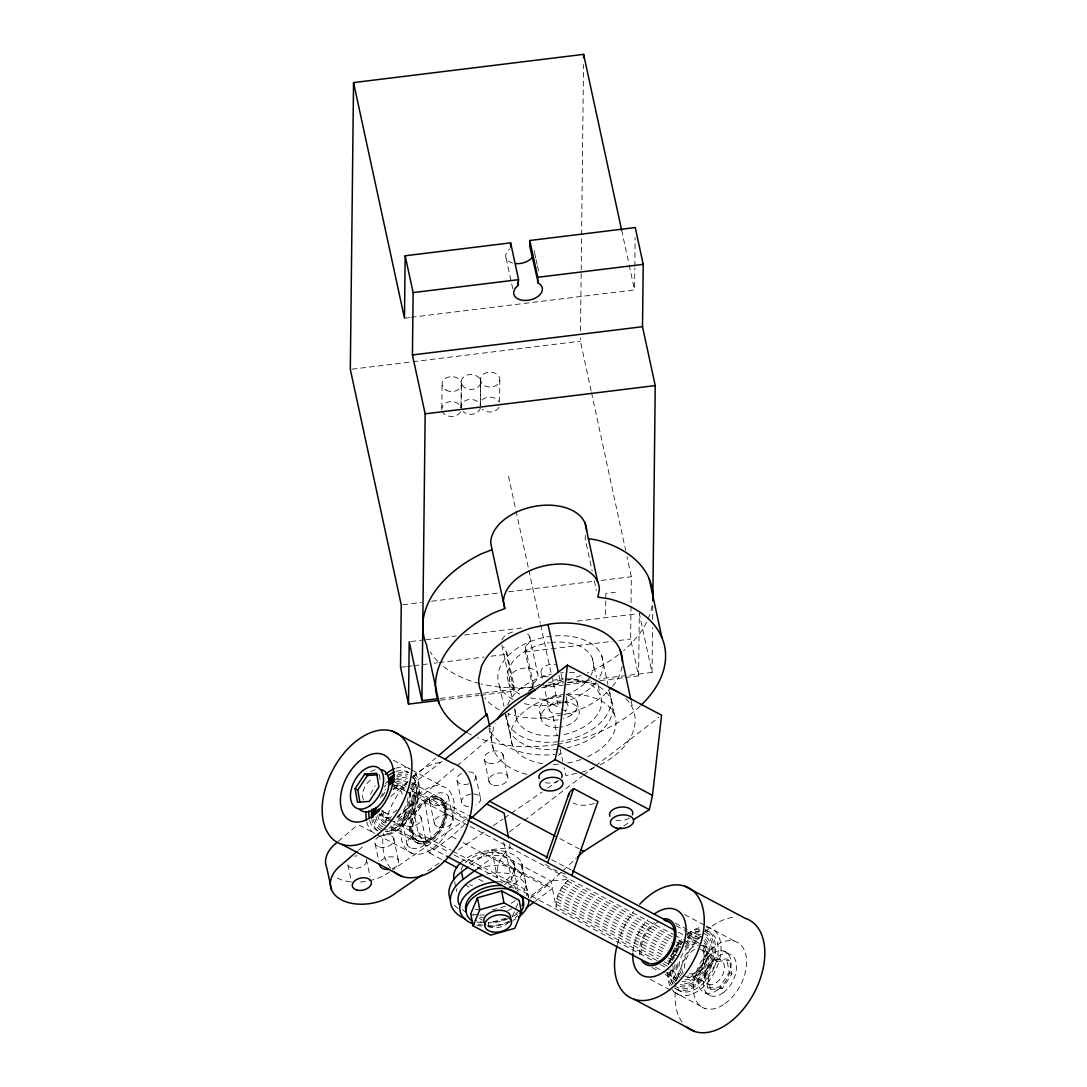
<?xml version="1.0" encoding="UTF-8"?>
<svg xmlns="http://www.w3.org/2000/svg" width="1087" height="1087" viewBox="0 0 1087 1087"><rect width="100%" height="100%" fill="white"/><g stroke="black" fill="none" stroke-linecap="round" stroke-linejoin="round"><path stroke-width="0.75" stroke-dasharray="5 3.75" d="M441.825 408.155L442.11 383.222M461.051 406.022L461.323 381.075M461.16 408.25L461.377 383.032M480.508 378.724L481.256 382.542A9.715 7.46 0.6 0 0 496.868 385.029A9.715 7.46 0.6 0 0 494.49 372.95A9.715 7.46 0.6 0 0 480.508 378.724L480.318 405.831L480.223 403.671A9.715 7.46 0.6 0 1 488.43 397.163A9.715 7.46 0.6 0 1 498.784 401.606M480.4 404.446L480.644 382.828A9.715 7.46 0.6 0 0 467.097 375.11A9.715 7.46 0.6 0 0 465.222 387.923A9.715 7.46 0.6 0 0 480.644 382.828M499.572 402.095L499.816 380.477M480.481 695.272L513.961 691.169L505.482 648.572A14.579 9.212 -12.2 0 1 503.227 646.914M513.961 691.169L514.029 685.598L506.066 648.803M525.238 646.439L533.201 683.247L533.133 688.818L525.17 652.01L525.823 646.086A14.579 9.212 -12.2 0 0 525.972 632.851M591.165 390.926L580.404 341.169L580.444 337.772M580.512 330.978L581.192 271.587M581.205 269.889L583.515 64.527M605.608 614.644L605.853 593.448L615.432 592.266M625.202 677.514L638.585 675.869L630.637 639.074L631.33 576.721L627.022 556.816M411.185 317.309L634.55 289.903L634.808 268M634.822 266.315L635.148 237.659M638.585 675.869L639.292 613.53L652.023 672.418L598.665 678.954M652.023 672.418L652.526 627.525M652.621 619.21L652.771 605.907M419.555 841.528L416.43 840.129L413.984 836.27L412.122 827.75C413.359 814.978 423.278 797.151 438.088 799.258L440.67 800.059L443.482 802.709L445.847 808.864L444.936 818.932L443.007 825.223C438.754 833.743 429.8 844.327 419.555 841.528L390.315 825.984M441.702 823.878L441.662 824.503C437.246 833.906 425.846 846.053 415.085 839.409L412.584 836.311L410.777 827.044C409.799 811.935 434.814 783.36 444.039 807.627A23.33 14.471 -62 0 1 441.702 823.878L443.048 824.585L446.01 814L445.33 806.554L441.431 801.024M657.051 960.541L556.164 906.911C555.783 896.286 561.123 885.728 569.439 879.22L550.932 881L529.94 896.598M674.823 964.522L674.918 972.308A23.33 14.471 -62 0 0 677.935 978.735M585.689 535.347L585.091 538.242L592.157 570.947M461.364 869.926L461.73 868.241A27.216 16.944 -11.1 0 1 463.646 864.872M465.426 862.738A27.216 16.944 -11.1 0 1 480.93 853.974L487.914 852.602A27.216 16.944 -11.1 0 1 514.559 866.774L513.567 871.312A27.216 16.944 -11.1 0 1 500.876 883.147M514.559 866.774L515.143 869.749L514.151 874.301A27.216 16.944 -11.1 0 1 504.409 884.56M413.468 821.174L412.476 832.805L413.93 837.031L416.321 839.544M512.439 916.382L517.915 903.188M705.327 974.509L714.798 959.943L726.755 958.911L729.445 960.337L731.918 973.884L722.447 988.45L710.49 989.483L707.8 988.056L705.327 974.509L708.017 975.936L710.49 989.483M708.017 975.936L717.488 961.37L729.445 960.337M707.8 988.056L719.757 987.023L729.228 972.444L726.755 958.911M409.473 792.043L418.278 832.791L429.46 852.969L451.621 836.501L466.133 823.008M530.198 898.202L545.837 886.584L561.721 871.788M562.944 870.66L576.382 858.146M432.422 838.485L436.308 835.142L435.221 833.987M338.261 841.365L357.501 824.911M390.844 796.404L407.516 782.151M412.652 777.776L435.738 758.033M358.425 850.292L364.838 844.803M396.904 817.397L455.901 766.96M457.179 765.859L491.813 736.266L490.101 728.372M685.761 943.924L692.256 939.616A23.33 14.471 -62 0 1 700.544 938.76L687.378 931.763M411.103 785.086L442.096 761.308M509.368 832.058L522.833 821.718M524.179 820.685L582.116 776.227M583.461 775.194L594.236 766.919M595.594 765.887L658.912 717.284M470.725 865.116L491.718 849.518L510.224 847.738L509.64 844.45M477.438 868.69L493.172 856.991L552.4 888.459L556.164 906.911M535.334 901.137L552.4 888.459L550.932 881L491.718 849.518L497.262 877.875A23.33 14.471 -62 0 1 510.224 847.738M390.817 871.067L466.174 819.041M558.27 755.451L561.055 753.522L557.984 754.161M427.68 871L440.249 862.317M458.388 849.803L484.897 831.487M493.267 825.712L503.036 818.973M504.436 818.008L510.02 814.149M511.406 813.185L542.114 791.988M547.699 788.129L557.468 781.39M623.666 825.957L630.8 821.432M533.201 683.247L533.785 682.894A14.579 9.212 -12.2 0 0 533.934 669.66A14.579 9.212 -12.2 0 0 513.594 672.16A14.579 9.212 -12.2 0 0 513.444 685.381L514.029 685.598M658.613 921.735C646.914 927.578 639.482 941.464 641.262 954.427M505.985 918.202L488.253 923.216L489.123 927.687M423.441 842.058L428.047 841.039M545.185 686.604L563.813 682.718M562.427 714.784L550.022 717.366A72.883 46.062 -12.2 0 1 507.874 713.615M563.99 714.458L568.65 713.48A72.883 46.062 -12.2 0 0 611.587 687.5M576.721 773.346L565.838 775.615L564.126 767.721M404.473 318.138L409.514 317.526M351.998 369.186L580.404 341.169M402.924 604.752L421.403 602.483M431.485 601.247L498.661 592.999M508.73 591.763L594.385 581.246M601.097 580.431L631.33 576.721M410.886 641.547L424.324 639.903M425.995 639.699L456.227 635.99M464.625 634.957L525.089 627.539M577.156 621.153L637.607 613.734M400.546 667.309L405.573 666.684M407.245 666.48L412.258 665.869M413.943 665.665L427.327 664.021M434.026 663.192L437.368 662.785M439.053 662.581L484.245 657.037M490.944 656.208L505.998 654.36M525.17 652.01L612.226 641.33M618.911 640.501L630.637 639.074M440.276 698.397L535.307 686.739A116.622 73.712 -12.2 0 1 481.093 683.94M545.321 685.503L561.993 683.465M568.664 682.636L590.336 679.986M440.303 700.205L478.81 695.476M541.503 687.786L563.27 685.123M564.941 684.919L591.722 681.631M600.092 680.598L623.53 677.717M565.593 874.193L553.881 869.79L544.601 863.852M545.049 700.245L558.514 707.406L552.087 677.677M561.503 708.996L571.966 714.553M559.791 838.593L579.235 848.933M684.552 914.534L704.96 925.377M706.428 926.151L734.907 941.301M393.345 760.18L410.465 769.27M411.919 770.044L442.545 786.322M707.759 931.246L705.069 929.806A33.045 20.504 -62 0 1 709.526 970.039A33.045 20.504 -62 0 1 673.682 987.309M405.967 771.267L408.671 772.694A33.045 20.504 -62 0 0 397 773.591M439.134 797.6L408.726 781.105M675.258 923.108L701.591 937.103A25.232 15.666 -62 0 0 683.424 944.44M436.743 798.551L468.348 815.332M551.748 859.681L571.191 870.008M676.087 925.757L686.318 931.206M723.779 951.111L729.16 953.978M409.908 787.953L466.731 818.158M428.468 799.393L429.813 800.114M444.039 807.627L466.146 819.381M678.573 932.293L685.897 936.179M687.351 936.967L707.841 947.85M412.19 790.969L445.847 808.864M399.676 785.412L402.38 786.852M405.845 791.268L426.09 802.288M424.079 801.948L468.565 825.604M470.06 826.392L673.247 934.399M674.714 935.173L682.025 939.059M683.492 939.834L687.881 942.171M720.083 959.658L699.906 948.937A13.601 8.438 -62 0 1 702.528 963.897A13.601 8.438 -62 0 1 688.886 973.707L709.077 984.428M393.779 786.662L398.114 788.958M567.319 880.959L672.595 936.926M678.437 940.038L684.294 943.149M714.798 959.943L717.488 961.37M565.294 882.997L670.57 938.951M676.427 942.062L683.737 945.948M729.228 972.444L731.918 973.884M563.406 885.253L674.524 944.331M675.992 945.106L680.38 947.443M561.68 887.726L669.877 945.242M675.72 948.353L678.655 949.902M560.145 890.362L668.342 947.878M674.185 950.989L677.119 952.538M558.827 893.106L667.024 950.622M672.867 953.734L677.255 956.071M451.621 836.501L457.423 839.585M463.225 842.67L545.837 886.584M557.753 895.919L664.483 952.66M670.339 955.772L676.182 958.883M556.938 898.759L666.589 957.049M668.057 957.824L672.445 960.161M719.757 987.023L722.447 988.45M556.395 901.571L660.203 956.75M667.513 960.636L673.369 963.748M381.333 810.657L387.094 813.728M556.136 904.302L658.477 958.707M664.334 961.818L673.111 966.479M418.278 832.791L451.187 850.279M452.681 851.08L512.493 882.875L516.488 890.076M662.893 963.653L667.282 965.976M684.62 975.813L687.324 977.24A17.487 10.856 -62 0 0 704.852 964.645A17.487 10.856 -62 0 0 701.468 945.391M385.532 817.261L388.222 818.688M389.309 819.489L379.023 814.027A23.33 14.471 -62 0 0 385.899 823.633M390.776 820.264L412.68 831.908M411.117 832.085L448.17 851.787M454.121 854.953L652.974 960.65M660.285 964.536L669.062 969.196M670.53 969.971L674.918 972.308M422.381 841.487L423.726 842.194M705.395 992.974L710.776 995.841M415.085 839.409L446.336 856.026M655.461 967.185L664.66 972.063M665.706 972.62L678.872 979.632M418.712 843.553L388.304 827.044M651.901 967.498L659.225 971.384M665.067 974.495L676.78 980.719M429.46 852.969L442.518 859.912M478.742 879.166L483.09 881.475M678.329 989.958L681.033 991.398M650.298 979.428L705.028 1008.519M359.199 825.142L374.825 833.444M412.652 853.553L377.665 834.952A36.931 22.922 -62 0 1 366.441 820.155M470.753 913.909L473.674 915.458M479.503 918.556L482.411 920.105M392.76 784.135L404.391 790.466M621.642 230.186L628.816 263.367M629.169 265.024L634.55 289.903M591.518 392.584L625.596 550.171M535.728 258.013L533.989 250.01A14.579 9.212 -12.2 0 1 534.451 252.374M536.068 259.616L537.1 264.413M537.454 266.016L538.839 272.416M631.099 700.68L632.879 708.86M594.29 580.771L596.41 590.581M601.587 655.475L607.81 684.28M609.535 692.283L614.318 714.363M506.162 258.271L512.724 288.666M592.306 658.219L596.464 677.418M598.19 685.421L600.269 695.028M577.061 701.903L578.664 709.267M561.218 674.253L562.944 682.256M566.055 696.645L567.794 704.648M558.963 675.19L560.729 683.37M508.512 476.174L515.659 509.205M516.012 510.863L528.513 568.664M528.866 570.322L540.293 623.177M540.66 624.821L551.72 676.019M553.106 716.727L557.251 735.926M560.022 748.726L562.767 761.416M541.272 673.342L543.011 681.345M543.351 682.949L549.234 710.151M529.641 636.588L537.603 673.396M539.954 712.909L541.543 720.26M501.814 644.836L509.776 681.644M508.798 682.976L512.262 698.982M514.341 708.575L516.76 719.784M499.517 685.72L504.015 706.523M505.754 714.526L512.249 744.609M502.914 754.446L507.697 776.526M493.702 750.112L488.919 728.032A72.883 46.062 -12.2 0 0 554.587 754.527M503.689 842.126L512.493 882.875M484.367 759.935L489.136 782.029M475.603 775.398L480.372 797.491M457.043 780.901L461.826 802.98M448.292 796.363L453.062 818.443M429.732 801.866L434.515 823.946M420.982 817.329L425.751 839.409M402.421 822.832L407.19 844.912M393.657 838.294L398.44 860.374M375.11 843.797L378.86 861.149M366.346 859.26L370.096 876.611M347.786 864.749L351.549 882.101M521.733 863.309L525.741 883.813M526.108 885.701L528.364 897.251M521.325 865.266L522.793 872.725M513.703 862.426L514.287 865.415M513.934 869.627L517.439 887.535M483.525 853.458L484.109 856.447M454.624 881.598L455.915 888.242M424.745 801.567L431.077 837.764M379.322 774.705L380.599 782.314M568.216 695.422A19.43 12.283 -12.2 0 1 577.496 706.699A19.43 12.283 -12.2 0 1 563.338 718.833M558.365 719.879A19.43 12.283 -12.2 0 1 539.519 708.113A19.43 12.283 -12.2 0 1 563.61 694.742M625.813 698.465A72.883 46.062 -12.2 0 1 600.241 764.827M594.249 767.68A72.883 46.062 -12.2 0 1 581.382 772.368M526.882 774.392A72.883 46.062 -12.2 0 1 491.378 738.304L493.974 725.912A72.883 46.062 -12.2 0 1 495.196 723.168M567.21 682.364A72.883 46.062 -12.2 0 1 598.217 684.212M380.885 861.026A9.715 6.142 -12.2 0 1 396.809 858.39A9.715 6.142 -12.2 0 1 391.578 868.839M566.721 694.878A53.453 33.779 -12.2 0 1 614.997 716.211A53.453 33.779 -12.2 0 1 586.613 757.218M580.947 759.5A53.453 33.779 -12.2 0 1 565.947 763.346M558.324 764.215A53.453 33.779 -12.2 0 1 552.237 764.378M542.753 763.645A53.453 33.779 -12.2 0 1 511.352 730.151A53.453 33.779 -12.2 0 1 560.62 695.626M473.647 793.904A9.715 6.142 -12.2 0 1 480.617 798.252A9.715 6.142 -12.2 0 1 475.834 805.046M468.551 806.568A9.715 6.142 -12.2 0 1 461.608 800.589A9.715 6.142 -12.2 0 1 471.174 793.999M468.877 771.824A9.715 6.142 -12.2 0 1 473.049 781.73M468.742 783.876A9.715 6.142 -12.2 0 1 457.437 781.621A9.715 6.142 -12.2 0 1 461.595 773.346M622.063 666.385A72.883 46.062 -12.2 0 1 612.565 686.332M499.341 709.906A72.883 46.062 -12.2 0 1 484.843 697.936M389.608 871.964A38.874 24.566 -12.2 0 1 356.957 882.141M350.53 881.815A38.874 24.566 -12.2 0 1 333.926 876.122M366.659 860.822A9.715 6.142 -12.2 0 1 356.998 868.241A9.715 6.142 -12.2 0 1 347.487 863.187M354.661 856.284A9.715 6.142 -12.2 0 1 357.134 855.768M608.19 689.606A53.453 33.779 -12.2 0 1 561.177 741.266M558.12 741.701A53.453 33.779 -12.2 0 1 505.781 713.874M507.683 704.784A53.453 33.779 -12.2 0 1 551.245 674.416M560.416 672.935A53.453 33.779 -12.2 0 1 563.474 672.676M569.561 672.513A53.453 33.779 -12.2 0 1 577.442 673.03M512.996 699.417A53.453 33.779 -12.2 0 1 509.164 654.659A53.453 33.779 -12.2 0 1 577.822 637.811A53.453 33.779 -12.2 0 1 598.72 678.383M596.029 682.147A53.453 33.779 -12.2 0 1 565.294 701.604M563.827 702.053A53.453 33.779 -12.2 0 1 523.852 703.534M565.063 680.041A53.453 33.779 -12.2 0 1 612.823 707.297A53.453 33.779 -12.2 0 1 567.373 747.761M558.202 749.228A53.453 33.779 -12.2 0 1 508.716 713.643M529.709 690.653A53.453 33.779 -12.2 0 1 534.07 688.302M548.31 682.894A53.453 33.779 -12.2 0 1 563.542 680.149M558.297 727.393A19.43 12.283 -12.2 0 1 544.152 709.879A19.43 12.283 -12.2 0 1 577.048 706.767A19.43 12.283 -12.2 0 1 559.968 727.23M640.134 706.061A116.622 73.712 -12.2 0 1 558.039 744.201M556.367 744.473A116.622 73.712 -12.2 0 1 477.492 737.625M471.459 734.934A116.622 73.712 -12.2 0 1 468.606 733.48M501.868 639.998A14.579 9.212 -12.2 0 1 515.836 631.37M652.091 605.812A116.622 73.712 -12.2 0 1 623.734 650.447M618.571 654.632A116.622 73.712 -12.2 0 1 587.225 672.894M581.069 675.435A116.622 73.712 -12.2 0 1 568.379 679.851M563.555 681.25A116.622 73.712 -12.2 0 1 545.307 685.313M479.571 683.56A116.622 73.712 -12.2 0 1 441.091 664.483M437.776 661.344A116.622 73.712 -12.2 0 1 430.289 651.983M550.864 642.539A43.738 27.637 -12.2 0 1 590.988 675.217M590.295 676.44A43.738 27.637 -12.2 0 1 566.014 694.783M561.408 696.332A43.738 27.637 -12.2 0 1 528.703 697.541M519.831 694.185A43.738 27.637 -12.2 0 1 510.51 665.271A43.738 27.637 -12.2 0 1 549.261 642.757M565.335 702.161A9.715 6.142 -12.2 0 1 565.24 710.98M560.919 713.126A9.715 6.142 -12.2 0 1 548.921 708.575A9.715 6.142 -12.2 0 1 561.055 701.074M547.997 676.929A9.715 6.142 -12.2 0 1 541.72 669.293A9.715 6.142 -12.2 0 1 555.403 664.605M512.792 263.122A14.579 9.212 -12.2 0 1 509.98 248.774M565.254 678.872A43.738 27.637 -12.2 0 1 601.614 703.167A43.738 27.637 -12.2 0 1 561.408 734.989M558.202 735.464A43.738 27.637 -12.2 0 1 515.945 708.235M528.228 691.305A43.738 27.637 -12.2 0 1 540.062 684.43M552.386 680.448A43.738 27.637 -12.2 0 1 563.65 678.927M498.933 407.312A9.715 7.46 0.6 0 1 482.288 409.16M460.535 411.796A9.715 7.46 0.6 0 1 451.676 416.484A9.715 7.46 0.6 0 1 442.586 411.973M441.879 410.098A9.715 7.46 0.6 0 1 450.032 401.66A9.715 7.46 0.6 0 1 461.092 407.965A9.715 7.46 0.6 0 1 468.008 399.717A9.715 7.46 0.6 0 1 479.612 403.956M480.359 407.774A9.715 7.46 0.6 0 1 473.402 414.065A9.715 7.46 0.6 0 1 463.103 411.511M476.826 869.315A34.988 21.794 -11.1 0 1 516.108 869.478A34.988 21.794 -11.1 0 1 522.018 893.99M515.374 900.566A34.988 21.794 -11.1 0 1 511.216 903.27M505.482 906.055A34.988 21.794 -11.1 0 1 499.789 908.012M496.841 908.759A34.988 21.794 -11.1 0 1 492.329 909.574M480.155 909.873A34.988 21.794 -11.1 0 1 475.141 909.112M456.567 891.557A34.988 21.794 -11.1 0 1 456.907 888.636M629.278 818.076A11.658 6.739 -6.1 0 1 612.851 819.136M472.505 885.728A27.216 16.944 -11.1 0 1 469.72 884.669M460.44 862.915A34.988 21.794 -11.1 0 1 513.553 854.762A34.988 21.794 -11.1 0 1 506.787 889.18M671.793 985.27A33.045 20.504 -62 0 1 667.921 969.495M668.491 964.808A33.045 20.504 -62 0 1 671.97 953.612M672.568 952.321A33.045 20.504 -62 0 1 676.1 946.043M677.065 944.63A33.045 20.504 -62 0 1 681.291 939.413M687.201 934.181A33.045 20.504 -62 0 1 699.512 929.208M705.069 930.676A33.045 20.504 -62 0 1 713.221 969.55A33.045 20.504 -62 0 1 676.372 988.749M672.948 984.224A33.045 20.504 -62 0 1 670.625 970.922M672.812 959.835A33.045 20.504 -62 0 1 681.807 943.353M687.473 937.51A33.045 20.504 -62 0 1 700.721 930.825M558.514 780.588A11.658 6.739 -6.1 0 1 544.451 782.463M511.936 908.691A42.76 26.631 -11.1 0 1 507.697 910.526M484.449 915.077A42.76 26.631 -11.1 0 1 479.829 914.969M478.321 914.86A42.76 26.631 -11.1 0 1 472.437 914.045M458.048 908.338A42.76 26.631 -11.1 0 1 454.339 905.267M632.933 952.022A36.931 22.922 -62 0 1 647.77 919.833M703.873 940.527A23.33 14.471 -62 0 1 704.172 966.846A23.33 14.471 -62 0 1 682.215 981.384M469.027 887.033A27.216 16.944 -11.1 0 1 465.725 884.804M469.394 862.752A27.216 16.944 -11.1 0 1 481.514 856.95L488.484 855.591A27.216 16.944 -11.1 0 1 515.143 869.749M703.058 947.755A17.487 10.856 -62 0 1 701.142 965.256A17.487 10.856 -62 0 1 687.568 976.126M682.16 974.4A17.487 10.856 -62 0 1 682.269 954.522A17.487 10.856 -62 0 1 698.778 943.964M683.044 973.449A17.487 10.856 -62 0 1 684.959 955.949A17.487 10.856 -62 0 1 698.533 945.079M684.756 968.245A13.601 8.438 -62 0 1 695.096 949.304M594.29 803.32A17.487 10.123 -6.1 0 1 573.297 802.994M517.385 914.058A42.76 26.631 -11.1 0 1 513.404 916.151M506.189 919.058A42.76 26.631 -11.1 0 1 489.068 922.415M481.283 922.442A42.76 26.631 -11.1 0 1 476.799 921.993M639.849 955.052A25.232 15.666 -62 0 1 654.292 922.564M486.922 874.084A34.988 21.794 -11.1 0 1 526.461 895.661M483.335 917.469A34.988 21.794 -11.1 0 1 479.91 917.143M466.391 912.618A34.988 21.794 -11.1 0 1 462.491 909.534M515.877 918.828A34.988 21.794 -11.1 0 1 512.915 920.512M511.366 921.287A34.988 21.794 -11.1 0 1 488.022 926.518M481.663 926.097A34.988 21.794 -11.1 0 1 476.785 925.159M496.188 881.87A34.988 21.794 -11.1 0 1 528.69 897.386M413.318 775.344A33.045 20.504 -62 0 1 413.631 811.962A33.045 20.504 -62 0 1 383.235 833.186M377.271 830.196A33.045 20.504 -62 0 1 371.89 819.598M414.052 778.428A33.045 20.504 -62 0 1 410.424 811.486A33.045 20.504 -62 0 1 384.798 832.017M377.977 830.944A33.045 20.504 -62 0 1 369.2 818.171M395.858 771.593A33.045 20.504 -62 0 1 408.44 772.341M414.854 772.966A36.931 22.922 -62 0 1 412.53 812.682A36.931 22.922 -62 0 1 380.667 835.577M370.545 794.325A36.931 22.922 -62 0 1 375.164 785.86M395.899 768.21A36.931 22.922 -62 0 1 412.747 770.683M519.192 910.512A29.159 18.166 -11.1 0 1 512.29 916.368M508.539 918.42A29.159 18.166 -11.1 0 1 488.09 922.768M485.196 922.591A29.159 18.166 -11.1 0 1 475.141 920.05M509.015 886.557A29.159 18.166 -11.1 0 1 518.485 891.204M517.643 915.73A29.159 18.166 -11.1 0 1 515.129 917.822M509.124 921.409A29.159 18.166 -11.1 0 1 487.221 925.689M482.968 925.2A29.159 18.166 -11.1 0 1 474.367 922.374M412.258 776.96A31.102 19.294 -62 0 1 413.006 810.508A31.102 19.294 -62 0 1 385.246 831.609M381.143 830.454A31.102 19.294 -62 0 1 373.262 818.606M385.505 783.51A31.102 19.294 -62 0 1 387.665 781.363M396.904 775.303A31.102 19.294 -62 0 1 407.883 774.46M411.987 785.004A25.232 15.666 -62 0 1 409.228 810.25A25.232 15.666 -62 0 1 389.649 825.93M385.396 825.468A25.232 15.666 -62 0 1 377.732 815.359M380.532 797.709A25.232 15.666 -62 0 1 385.586 789.284M396.918 780.208A25.232 15.666 -62 0 1 405.818 779.528M410.438 791.879A21.387 13.261 -62 0 1 394.187 821.65M386.646 822.234A21.387 13.261 -62 0 1 380.151 813.66M396.402 783.89A21.387 13.261 -62 0 1 406.959 785.018M705.137 939.127A25.232 15.666 -62 0 1 704.987 967.824A25.232 15.666 -62 0 1 681.169 983.056M676.63 980.026A25.232 15.666 -62 0 1 673.22 967.416M394.948 782.776A23.33 14.471 -62 0 1 408.549 783.333M410.886 786.608A23.33 14.471 -62 0 1 394.078 823.226M382.529 796.295A23.33 14.471 -62 0 1 384.852 792.355M407.883 797.681A17.487 10.856 -62 0 1 394.391 818.226M391.171 819.014A17.487 10.856 -62 0 1 382.678 809.176M392.91 789.162A17.487 10.856 -62 0 1 404.84 788.252M508.865 922.021A13.601 8.479 -11.1 0 1 487.669 926.165M363.588 800.046A13.601 8.438 -62 0 1 373.126 778.591M393.304 789.325A13.601 8.438 -62 0 1 402.244 794.407M396.891 809.774A13.601 8.438 -62 0 1 383.779 810.766M370.83 771.729A22.963 14.253 -62 0 1 377.95 769.283M682.038 1022.079A62.204 38.588 -62 0 1 675.652 988.151M677.568 978.151A62.204 38.588 -62 0 1 699.335 937.51M705.191 931.641A62.204 38.588 -62 0 1 734.663 917.17M706.333 927.075A36.931 22.922 -62 0 1 714.322 972.661A36.931 22.922 -62 0 1 672.146 989.686M669.85 985.692A36.931 22.922 -62 0 1 667.826 972.05M669.225 963.245A36.931 22.922 -62 0 1 681.739 939.576M687.106 934.331A36.931 22.922 -62 0 1 700.449 927.428M393.508 785.887A17.487 10.856 -62 0 1 405.003 792.423M391.7 816.785A17.487 10.856 -62 0 1 381.252 813.47M705.857 932.198A31.102 19.294 -62 0 1 707.814 970.609A31.102 19.294 -62 0 1 674.742 985.705M672.975 983.776A31.102 19.294 -62 0 1 669.279 971.751M670.502 961.506A31.102 19.294 -62 0 1 681.902 940.622M687.46 935.69A31.102 19.294 -62 0 1 704.281 931.586M703.506 933.353A29.159 18.085 -62 0 1 709.118 965.419A29.159 18.085 -62 0 1 679.905 986.425M675.801 984.088A29.159 18.085 -62 0 1 670.72 968.368M672.214 959.998A29.159 18.085 -62 0 1 682.514 941.831M687.731 937.211A29.159 18.085 -62 0 1 698.588 932.823M704.199 942.986A21.387 13.261 -62 0 1 703.235 966.452A21.387 13.261 -62 0 1 684.199 979.632M680.041 977.634A21.387 13.261 -62 0 1 676.834 962.294M684.973 946.641A21.387 13.261 -62 0 1 700.354 940.432M409.065 792.871A19.43 12.066 -62 0 1 397.951 817.886M390.709 820.807A19.43 12.066 -62 0 1 381.523 812.668M393.861 786.852A19.43 12.066 -62 0 1 405.899 786.635M617.402 944.467A62.204 38.588 -62 0 1 633.735 911.409M414.215 782.558A29.159 18.085 -62 0 1 409.065 814.978A29.159 18.085 -62 0 1 383.494 829.313M382.026 828.729A29.159 18.085 -62 0 1 374.947 819.068M384.187 786.92A29.159 18.085 -62 0 1 386.116 784.705M396.809 777.015A29.159 18.085 -62 0 1 407.095 776.227M390.6 868.323A62.204 38.588 -62 0 1 383.29 833.172M385.192 823.185A62.204 38.588 -62 0 1 408.005 781.404M412.815 776.661A62.204 38.588 -62 0 1 442.287 762.204M412.951 783.904A27.216 16.889 -62 0 1 409.976 811.119A27.216 16.889 -62 0 1 388.874 828.036M382.909 826.99A27.216 16.889 -62 0 1 376.02 816.636M394.133 779.977A27.216 16.889 -62 0 1 410.139 780.181M704.322 946.41A19.43 12.066 -62 0 1 702.188 965.854A19.43 12.066 -62 0 1 687.106 977.933M681.101 976.017A19.43 12.066 -62 0 1 678.451 960.894M685.584 947.85A19.43 12.066 -62 0 1 696.291 941.845M706.55 937.307A27.216 16.889 -62 0 1 704.553 971.289A27.216 16.889 -62 0 1 676.861 982.471M675.801 981.398A27.216 16.889 -62 0 1 672.079 969.346M675.448 954.726A27.216 16.889 -62 0 1 680.476 946.193M687.989 938.72A27.216 16.889 -62 0 1 702.718 935.119M438.931 827.193A9.715 6.142 -12.2 0 0 453.374 820.019A9.715 6.142 -12.2 0 0 439.053 816.391A9.715 6.142 -12.2 0 0 438.931 827.193M434.161 805.1A9.715 6.142 -12.2 0 0 448.605 797.94A9.715 6.142 -12.2 0 0 434.284 794.298A9.715 6.142 -12.2 0 0 434.161 805.1M411.62 848.145A9.715 6.142 -12.2 0 0 426.063 840.985A9.715 6.142 -12.2 0 0 411.742 837.357A9.715 6.142 -12.2 0 0 411.62 848.145M379.526 847.031A9.715 6.142 -12.2 0 0 393.97 839.871A9.715 6.142 -12.2 0 0 379.648 836.229A9.715 6.142 -12.2 0 0 379.526 847.031M406.851 826.066A9.715 6.142 -12.2 0 0 421.28 818.905A9.715 6.142 -12.2 0 0 406.959 815.264A9.715 6.142 -12.2 0 0 406.851 826.066M493.566 785.262A9.715 6.142 -12.2 0 0 507.996 778.102A9.715 6.142 -12.2 0 0 493.688 774.46A9.715 6.142 -12.2 0 0 493.566 785.262M488.783 763.183A9.715 6.142 -12.2 0 0 503.227 756.008A9.715 6.142 -12.2 0 0 488.905 752.381A9.715 6.142 -12.2 0 0 488.783 763.183M445.996 390.07A9.715 7.46 0.6 0 0 461.418 384.975A9.715 7.46 0.6 0 0 447.885 377.243A9.715 7.46 0.6 0 0 445.996 390.07M716.442 982.634A13.601 8.438 -62 0 0 721.999 960.759A13.601 8.438 -62 0 0 705.314 972.756A13.601 8.438 -62 0 0 716.442 982.634M432.368 840.21A25.232 15.666 -62 0 0 442.694 799.624A25.232 15.666 -62 0 0 411.728 821.894A25.232 15.666 -62 0 0 432.368 840.21M431.023 839.49A25.232 15.666 -62 0 0 441.349 798.918A25.232 15.666 -62 0 0 410.383 821.174A25.232 15.666 -62 0 0 431.023 839.49M723.222 992.689A22.963 14.253 -62 0 0 732.407 955.786A22.963 14.253 -62 0 0 704.267 976.262A22.963 14.253 -62 0 0 723.222 992.689M717.828 989.822A22.963 14.253 -62 0 0 727.026 952.919A22.963 14.253 -62 0 0 698.887 973.408A22.963 14.253 -62 0 0 717.828 989.822M432.626 848.662A36.931 22.922 -62 0 0 447.735 789.284A36.931 22.922 -62 0 0 402.421 821.867A36.931 22.922 -62 0 0 432.626 848.662M725.002 1003.641A36.931 22.922 -62 0 0 740.111 944.263A36.931 22.922 -62 0 0 694.797 976.833A36.931 22.922 -62 0 0 725.002 1003.641"/><path stroke-width="1.5" d="M621.642 230.186L583.624 54.35L353.547 82.585L350.313 369.403L401.252 604.956L400.546 667.309L408.508 704.104L438.632 700.408M652.825 600.921L655.244 385.6L642.512 326.711L643.219 264.358L635.256 227.55L529.804 240.499L529.736 246.056L538.269 283.082A14.579 9.212 -12.2 0 1 538.119 296.316A14.579 9.212 -12.2 0 1 517.792 298.803A14.579 9.212 -12.2 0 1 517.942 285.582L518.581 279.658L510.632 242.849L405.166 255.785L404.473 318.138L353.547 82.585M408.508 704.104L409.201 641.765L421.933 700.653L438.604 698.601M421.933 700.653L425.166 413.834L412.435 354.946L413.128 292.593L405.166 255.785M510.577 247.021L510.632 242.849M537.698 282.865L537.752 277.294L529.804 240.499M583.583 57.747L583.624 54.35M470.956 818.497L489.503 801.241L555.131 759.582L558.27 745.302L567.387 665.135L661.603 715.219L652.472 795.371L649.347 809.666L633.653 819.625M486.609 716.224L487.03 714.173L438.306 755.845M546.285 858.295L569.072 793.442M547.671 862.711L573.719 788.605L597.945 801.472L571.898 875.592M477.451 897.78L470.753 913.909L473.09 925.852L490.577 935.146L514.776 928.325L521.461 912.197L519.138 900.267L501.637 890.96L477.451 897.78L479.775 909.724L473.09 925.852M355.136 788.537L364.743 774.08L376.632 773.278L378.928 786.947L369.322 801.418L357.433 802.206L355.136 788.537L357.827 789.964L359.865 802.124M357.827 789.964L367.433 775.507L377.841 774.814M577.605 857.004L583.719 851.311L620.813 827.778M357.147 851.379L341.753 864.545A38.874 24.566 -12.2 0 0 341.359 899.805A38.874 24.566 -12.2 0 0 395.586 893.161L422.109 874.845M444.787 759.242L567.387 665.135M450.208 899.234A42.76 26.631 -11.1 0 1 461.54 871.951L468.103 867.073M465.127 918.855A42.76 26.631 -11.1 0 1 462.994 879.41L476.12 869.654M526.149 907.958L534.03 902.115M586.6 531A48.589 30.708 -12.2 0 0 539.016 505.713A48.589 30.708 -12.2 0 0 490.726 542.766L492.071 549.655L481.025 553.976A116.622 73.712 -12.2 0 0 426.484 644.713L439.216 703.602M641.316 704.947A116.622 73.712 -12.2 0 0 608.802 598.747L597.823 597.13L599.331 589.888A48.589 30.708 -12.2 0 0 551.748 564.601A48.589 30.708 -12.2 0 0 503.458 601.654L504.803 608.543L493.756 612.864A116.622 73.712 -12.2 0 0 467.125 732.679M479.775 909.724L503.974 902.903L521.461 912.197M413.128 292.593L518.581 279.658M537.752 277.294L643.219 264.358M412.435 354.946L642.512 326.711M425.166 413.834L655.244 385.6M588.23 538.704L596.07 539.859A116.622 73.712 -12.2 0 1 652.852 595.975M558.27 745.302L652.472 795.371M555.131 759.582L649.347 809.666M684.565 886.109L745.138 918.298A62.204 38.588 -62 0 1 753.522 994.007A62.204 38.588 -62 0 1 686.046 1026.536M392.203 731.13L452.763 763.332A62.204 38.588 -62 0 1 461.146 839.042A62.204 38.588 -62 0 1 393.671 871.57M489.503 801.241L555.308 836.216M580.73 849.721L583.719 851.311M486.663 803.877L504.164 813.171L508.485 837.86M469.502 815.957L547.603 857.466M572.686 870.809L670.231 922.646M467.627 820.169L674.185 929.956M364.743 774.08L367.433 775.507M446.689 856.189L648.559 963.503M443.972 860.687L457.016 867.616M634.237 999.333L694.797 1031.522M341.861 844.354L402.435 876.557M649.156 578.705L661.888 637.593M620.147 649.972L630.745 699.05M585.051 523.132L597.782 582.021M517.833 282.022L518.526 285.215M547.997 624.481L558.256 671.915M492.071 549.655L504.803 608.543M487.03 714.173L489.761 726.795M486.161 715.232L480.97 691.223A72.883 46.062 -12.2 0 1 478.647 679.416L481.242 667.01A72.883 46.062 -12.2 0 1 532.453 627.715L551.082 623.829A72.883 46.062 -12.2 0 1 622.457 661.779M331.562 889.845L326.779 867.766A38.874 24.566 -12.2 0 1 336.984 842.452M501.637 890.96L503.974 902.903M461.54 871.951L462.994 879.41M497.479 719.064A72.883 46.062 -12.2 0 1 535.456 689.973M608.951 687.595A72.883 46.062 -12.2 0 1 618.693 692.664M389.092 869.355A9.715 6.142 -12.2 0 1 379.567 864.301M532.481 257.293A14.579 9.212 -12.2 0 1 516.257 263.638M654.374 913.99A36.931 22.922 -62 0 1 685.911 926.477A36.931 22.922 -62 0 1 659.823 974.278A36.931 22.922 -62 0 1 632.824 953.448M539.206 778.659A11.658 6.739 -6.1 0 1 550.783 769.474A11.658 6.739 -6.1 0 1 561.653 777.382M485.563 924.616A13.601 8.479 -11.1 0 1 495.645 910.702A13.601 8.479 -11.1 0 1 510.238 919.792M515.523 891.802A29.159 18.166 -11.1 0 1 519.763 913.488M471.907 920.838A29.159 18.166 -11.1 0 1 475.44 895.865A29.159 18.166 -11.1 0 1 514.165 891.136M664.293 920.512A23.33 14.471 -62 0 1 671.426 947.13A23.33 14.471 -62 0 1 645.23 961.737M663.695 918.76A25.232 15.666 -62 0 1 671.345 949.943A25.232 15.666 -62 0 1 641.344 959.699M609.902 816.296A11.658 6.739 -6.1 0 1 621.302 807.043A11.658 6.739 -6.1 0 1 632.349 814.856M568.406 796.105A17.487 10.123 -6.1 0 1 573.719 788.605M366.441 820.155A36.931 22.922 -62 0 1 366.034 812.071M385.314 774.352A36.931 22.922 -62 0 1 394.513 768.726M369.2 818.171A33.045 20.504 -62 0 1 368.833 810.943M388.1 775.642A33.045 20.504 -62 0 1 394.309 772.15M522.276 896.231A29.159 18.166 -11.1 0 1 522.127 905.756M466.445 911.979A29.159 18.166 -11.1 0 1 502.085 885.497M377.434 812.682A25.232 15.666 -62 0 1 377.447 809.829M389.866 784.719A25.232 15.666 -62 0 1 394.54 781.363M528.948 900.24A34.988 21.794 -11.1 0 1 518.581 916.98M473.769 924.235A34.988 21.794 -11.1 0 1 461.567 900.96A34.988 21.794 -11.1 0 1 494.694 882.019M381.809 769.745A22.963 14.253 -62 0 1 384.716 797.804A22.963 14.253 -62 0 1 359.811 809.598M373.072 817.329A31.102 19.294 -62 0 1 373.208 808.891M388.779 780.371A31.102 19.294 -62 0 1 393.97 776.716M459.122 904.601A34.988 21.794 -11.1 0 1 482.533 875.252M639.808 904.18A62.204 38.588 -62 0 1 703.466 911.042A62.204 38.588 -62 0 1 656.181 997.649A62.204 38.588 -62 0 1 617.008 945.962M371.686 818.239A33.045 20.504 -62 0 1 371.822 809.271M388.372 778.958A33.045 20.504 -62 0 1 394.513 774.746M378.792 811.527A23.33 14.471 -62 0 1 378.847 808.877M453.904 879.478A34.988 21.794 -11.1 0 1 460.44 862.915M374.295 814.53A29.159 18.085 -62 0 1 374.594 808.511M388.141 782.694A29.159 18.085 -62 0 1 394.051 778.346M375.694 813.755A27.216 16.889 -62 0 1 376.061 807.478M389.105 783.591A27.216 16.889 -62 0 1 394.133 779.977M356.984 890.076A9.715 6.142 -12.2 0 0 371.428 882.916A9.715 6.142 -12.2 0 0 357.107 879.274A9.715 6.142 -12.2 0 0 356.984 890.076M545.294 790.358A11.658 6.739 -6.1 0 0 562.957 783.482A11.658 6.739 -6.1 0 0 545.783 778.591A11.658 6.739 -6.1 0 0 545.294 790.358M616.084 827.941A11.658 6.739 -6.1 0 0 633.626 820.957A11.658 6.739 -6.1 0 0 616.315 816.201A11.658 6.739 -6.1 0 0 616.084 827.941M491.31 931.695A13.601 8.479 -11.1 0 0 511.597 921.993A13.601 8.479 -11.1 0 0 491.541 916.817A13.601 8.479 -11.1 0 0 491.31 931.695M370.042 805.698A22.963 14.253 -62 0 0 379.635 768.754A22.963 14.253 -62 0 0 351.414 788.782A22.963 14.253 -62 0 0 370.042 805.698M375.504 836.134A62.204 38.588 -62 0 0 400.954 736.116A62.204 38.588 -62 0 0 324.633 790.996A62.204 38.588 -62 0 0 375.504 836.134M372.067 816.473A36.931 22.922 -62 0 0 387.176 757.096A36.931 22.922 -62 0 0 341.861 789.678A36.931 22.922 -62 0 0 372.067 816.473"/></g></svg>
